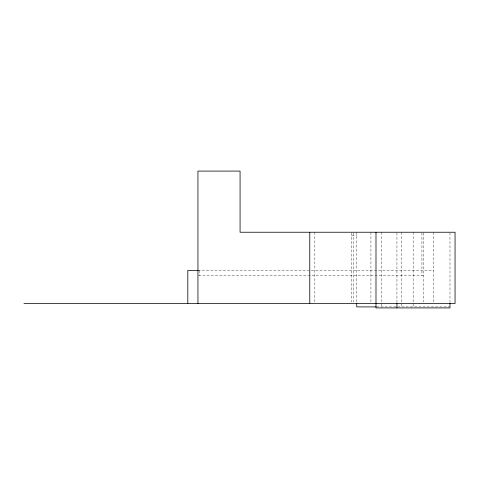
<?xml version="1.0" encoding="UTF-8"?>
<svg xmlns="http://www.w3.org/2000/svg" width="479" height="479" viewBox="0 0 479 479"><rect width="100%" height="100%" fill="white"/><g stroke="black" fill="none" stroke-linecap="round" stroke-linejoin="round"><path stroke-width="0.36" stroke-dasharray="2.4 1.8" d="M351.67 235.614L356.735 235.614M197.947 270.413L433.764 270.413M198.51 275.479L423.628 275.479M376.668 306.901L449.248 306.901M449.985 232.98L449.985 302.722M433.764 232.237L433.764 302.051M423.628 232.968L423.628 302.045M421.939 232.968L421.939 275.479M413.155 232.237L413.155 306.901M401.671 232.237L401.671 306.901M396.941 232.98L396.941 302.722M381.398 232.237L381.398 307.913M370.926 232.237L370.926 302.039M356.735 232.237L356.735 302.423M353.694 232.98L353.694 302.039M351.67 232.914L351.67 302.039M314.841 232.237L314.841 302.039M199.635 270.413L199.635 275.479"/><path stroke-width="0.72" d="M198.276 270.413L187.81 270.413L187.81 303.524M23.95 303.524L455.05 303.524L455.05 232.237L240.069 232.237L240.069 171.087L197.947 171.087L197.947 303.524M376.129 306.901L356.735 306.901L356.735 303.165M449.985 303.165L449.985 307.913L375.991 307.913L375.991 232.237M396.941 303.464L396.941 307.913M309.775 232.237L309.775 303.524"/></g></svg>
